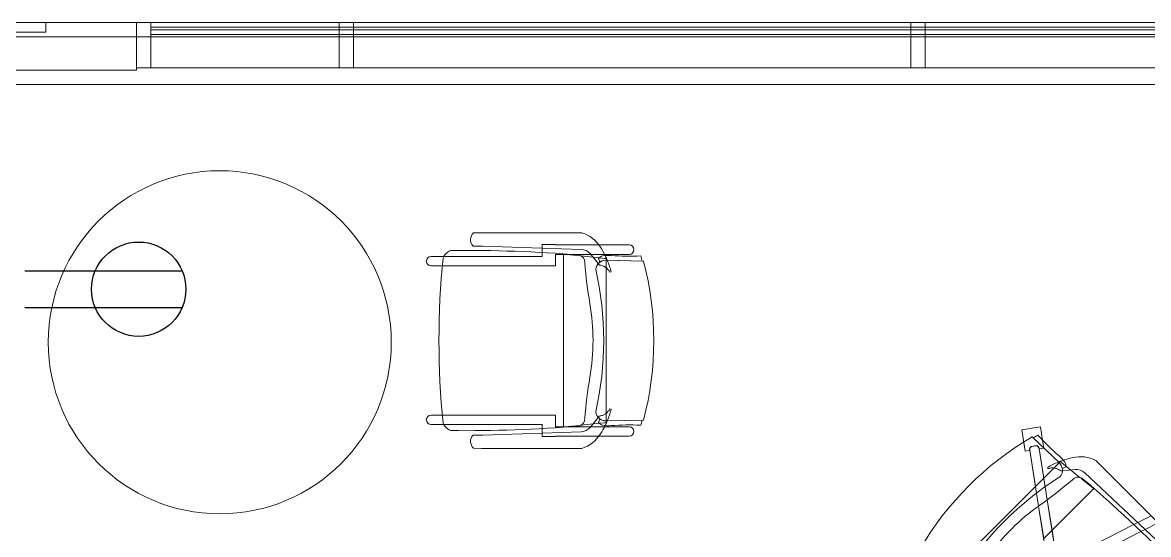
# Model space of a CAD drawing. Header units: inches. Extents: x 4757 to 6765, y 9919 to 10946.
# Drawn here: x 5086.4 to 5204.6, y 10892.6 to 10946.3 of the extents above; entities that cross this region are included whole.
import ezdxf

# ---------------------------------------------------------------- set-up
doc = ezdxf.new("R2010")
doc.units = ezdxf.units.IN
doc.header["$MEASUREMENT"] = 0
for name, color, linetype, lineweight in [('A-ANNO-NOTE', 7, 'Continuous', 9), ('Bb-cor', 7, 'Continuous', 9), ('Bb-mullion', 7, 'Continuous', 9), ('I-FURN', 30, 'Continuous', 9), ('Propidex Polylines', 7, 'Continuous', 9), ('Rosslyn Plaza North_1777 North Kent St _W632_-09_dwg', 8, 'Continuous', 9)]:
    doc.layers.add(name, color=color, linetype=linetype, lineweight=lineweight)

# ---------------------------------------------------------------- blocks, each defined once
blk = doc.blocks.new('Zira Wksta 12 - Type 1-7036545-Level XX  POWER _ SIGNAL')
at = {"layer": 'I-FURN'}
for p, q in [((-45.63, 70.11), (-47.61, 69.8)), ((-45.63, 70.11), (-47.61, 69.8)), ((-47.61, 69.8), (-47.4, 68.47)), ((-47.61, 69.8), (-47.4, 68.47)), ((-45.42, 68.73), (-45.63, 70.11)), ((-45.42, 68.73), (-45.63, 70.11)), ((-43.65, 66.33), (-46.5, 69.06)), ((-46.39, 68.96), (-43.65, 66.33)), ((-45.28, 67.89), (-45.42, 68.73)), ((-45.28, 67.89), (-45.42, 68.73)), ((-47.4, 68.47), (-47.26, 67.58)), ((-47.4, 68.47), (-47.26, 67.58)), ((-47.26, 67.58), (-46.78, 67.65)), ((-47.26, 67.58), (-46.78, 67.65)), ((-46.76, 67.66), (-46.16, 63.85)), ((-46.76, 67.66), (-46.05, 63.13)), ((-46.58, 68.07), (-46.08, 68.15)), ((-46.58, 68.07), (-46.08, 68.15)), ((-46.08, 68.14), (-46.57, 68.06)), ((-46.08, 68.14), (-46.57, 68.06)), ((-45.29, 64.73), (-45.78, 67.81)), ((-45.14, 63.78), (-45.78, 67.81)), ((-45.76, 67.81), (-45.29, 67.89)), ((-45.76, 67.81), (-45.28, 67.89)), ((-45.29, 67.89), (-45.28, 67.89)), ((-43.69, 66.33), (-44.22, 65.8)), ((-43.57, 66.44), (-43.63, 66.39)), ((-43.41, 66.37), (-43.54, 66.47)), ((-43.01, 66.04), (-43.4, 66.36)), ((-32.37, 59.15), (-39.82, 66.6)), ((-44.22, 65.8), (-45.29, 64.73)), ((-44.91, 65.86), (-44.83, 65.75)), ((-43.5, 65.5), (-43.34, 65.51)), ((-43.34, 65.75), (-42.98, 65.92)), ((-43.34, 65.51), (-41.99, 65.66)), ((-42.47, 65.6), (-42.97, 66.01)), ((-41.5, 64.82), (-42.47, 65.6)), ((-41, 65.29), (-33.45, 58.24)), ((-46.16, 63.85), (-53.09, 56.92)), ((-45.29, 64.73), (-46.16, 63.85)), ((-46.16, 63.85), (-46.05, 63.13)), ((-45.14, 63.78), (-45.29, 64.73)), ((-41.44, 64.77), (-41.5, 64.82)), ((-40.11, 63.69), (-41.36, 64.7)), ((-46.05, 63.13), (-45.84, 61.8)), ((-46.05, 63.13), (-45.84, 61.8)), ((-44.93, 62.47), (-45.14, 63.78)), ((-44.93, 62.47), (-45.14, 63.78)), ((-44.42, 59.27), (-40.05, 63.64)), ((-40.05, 63.64), (-40.11, 63.69)), ((-45.84, 61.8), (-45.3, 58.39)), ((-45.84, 61.8), (-44.92, 56)), ((-44.42, 59.27), (-44.93, 62.47)), ((-43.93, 56.16), (-44.93, 62.47)), ((-34.02, 60.79), (-35.42, 60.08)), ((-34.02, 60.79), (-35.42, 60.08)), ((-45.3, 58.39), (-44.42, 59.27)), ((-43.93, 56.16), (-44.42, 59.27)), ((-35.85, 59.86), (-43.52, 55.95)), ((-35.85, 59.86), (-43.52, 55.95)), ((-43.07, 55.06), (-35.09, 59.12)), ((-43.07, 55.06), (-35.09, 59.12)), ((-35.42, 60.08), (-35.85, 59.86)), ((-35.42, 60.08), (-35.85, 59.86)), ((-35.09, 59.12), (-34.64, 59.35)), ((-35.09, 59.12), (-34.64, 59.35)), ((-34.64, 59.35), (-33.27, 60.05)), ((-34.64, 59.35), (-33.27, 60.05))]:
    blk.add_line(p, q, dxfattribs=at)
for centre, radius, start, end in [((-29.91, 40.67), 32.89, 120.3075, 149.696), ((-29.6, 40.36), 33.17, 119.4478, 120.4234), ((-25.85, 87.61), 27.2, 222.4882, 229.0143), ((-46.38, 67.72), 0.407, 120.1651, 189.8349), ((-46.38, 67.72), 0.407, 120.1651, 189.8349), ((-46.36, 67.72), 0.406, 162.0479, 189), ((-46.36, 67.72), 0.406, 162.0479, 189), ((-46.36, 67.72), 0.406, 121.6199, 162.0479), ((-46.36, 67.72), 0.406, 135.0959, 162.0479), ((-46.36, 67.72), 0.406, 121.6199, 135.0959), ((-46.16, 67.76), 0.407, 8.1651, 77.8349), ((-46.16, 67.76), 0.407, 8.1651, 77.8349), ((-46.18, 67.75), 0.406, 62.9041, 76.3801), ((-46.18, 67.75), 0.406, 62.9041, 76.3801), ((-46.18, 67.75), 0.406, 22.476, 62.9041), ((-46.18, 67.75), 0.406, 49.4281, 62.9041), ((-46.18, 67.75), 0.406, 35.9521, 49.4281), ((-46.18, 67.75), 0.406, 22.476, 35.9521), ((-46.18, 67.75), 0.406, 9, 22.476), ((-46.18, 67.75), 0.406, 9, 22.476), ((-40.11, 57.53), 9.61, 112.2631, 119.9334), ((-40.11, 57.53), 9.61, 111.6393, 112.073), ((-46.14, 64.26), 3.74, 35.0936, 49.0143), ((-44.38, 65.56), 1.05, 10.2002, 46.1786), ((-44.38, 65.56), 1.05, 320.9554, 46.1786), ((-40.11, 57.53), 9.61, 108.9964, 111.4906), ((-40.11, 57.53), 9.61, 103.0478, 108.9964), ((-43.58, 66.05), 0.613, 347.5427, 35.0936), ((-41.46, 63.36), 3.63, 63.1789, 103.0478), ((-44.4, 64.43), 1.38, 93.4842, 107.9497), ((-44.4, 64.43), 1.38, 79.0187, 93.4842), ((-44.4, 64.43), 1.38, 64.5533, 77.4248), ((-44.4, 64.43), 1.38, 50.0878, 64.5533), ((-41.94, 64.27), 1.39, 47.8013, 92.1078), ((-25.52, 36.28), 33.83, 122.2285, 147.7715), ((-70.25, 97.02), 42.84, 304.9767, 310.7699), ((-41.68, 64.09), 0.763, 59.2338, 140.7662), ((-140.95, -52.03), 153.52, 44.4749, 49.5213), ((-32.97, 43.73), 22.19, 124.9767, 145.0233)]:
    blk.add_arc(centre, radius, start, end, dxfattribs=at)
blk = doc.blocks.new('F - CONF TABLE _ROUND-4 CHAIRS_ - Lam 30Dia Single-Column Base-7106178-Level XX  POWER _ SIGNAL')
at = {"layer": 'I-FURN'}
for start, end in [(0, 180), (360, 180), (0, 180), (180, 0), (180, 360), (180, 0)]:
    blk.add_arc((-17.69, -2.75), 18, start, end, dxfattribs=at)
blk = doc.blocks.new('F-Haworth_Chair_X99-Seminar - X99 Seminar Chair with Glides-V14-Level XX  POWER _ SIGNAL')
at = {"layer": 'I-FURN'}
for p, q in [((-8.82, 9.44), (-8.82, 10.78)), ((-7.83, 10.78), (-7.83, 9.57)), ((7.83, 9.57), (7.83, 10.78)), ((8.82, 10.78), (8.82, 9.44)), ((-7.83, 9.57), (-7.83, -2.27)), ((7.83, -2.27), (7.83, 9.57)), ((-8.82, -0.89), (-8.82, 9.44)), ((8.82, 9.44), (8.82, -0.89)), ((-11.32, 5.48), (-11.3, 6.32)), ((-9.92, 6.36), (-9.92, 5.36)), ((9.92, 5.36), (9.92, 6.36)), ((11.3, 6.32), (11.32, 5.48)), ((-11.32, -5.06), (-11.32, 5.48)), ((-9.92, 5.36), (-9.57, -4.97)), ((9.57, -4.97), (9.92, 5.36)), ((11.32, 5.48), (11.32, -5.06)), ((-10.07, -0.89), (-9.71, -0.89)), ((-10.07, -2.27), (-10.07, -0.89)), ((-9.71, -0.89), (-9.2, -0.89)), ((-9.2, -0.89), (-8.82, -0.89)), ((8.82, -0.89), (9.2, -0.89)), ((9.2, -0.89), (9.71, -0.89)), ((9.71, -0.89), (10.07, -0.89)), ((10.07, -0.89), (10.07, -2.27)), ((-10.04, -2.27), (-10.07, -2.27)), ((-10.04, -4.99), (-10.04, -2.27)), ((-9.04, -2.27), (-9.04, -3.12)), ((-7.83, -2.27), (-9.04, -2.27)), ((9.04, -2.27), (7.83, -2.27)), ((9.04, -3.12), (9.04, -2.27)), ((10.04, -2.27), (10.04, -4.99)), ((10.07, -2.27), (10.04, -2.27)), ((-9.07, -3.12), (9.07, -3.12)), ((-9.07, -3.2), (-9.07, -3.12)), ((-8.9, -4.8), (-9.07, -3.2)), ((-9.04, -3.12), (-9.04, -3.43)), ((-9.04, -3.43), (-9.04, -3.62)), ((9.07, -3.2), (8.9, -4.8)), ((9.04, -3.43), (9.04, -3.12)), ((9.04, -3.62), (9.04, -3.43)), ((9.07, -3.12), (9.07, -3.2)), ((-9.04, -3.62), (-9.04, -5.99)), ((9.04, -5.99), (9.04, -3.62)), ((-10.04, -6.81), (-10.04, -5)), ((-8.88, -4.99), (-8.89, -4.91)), ((-8.75, -6.22), (-8.88, -4.99)), ((8.88, -4.99), (8.75, -6.22)), ((8.89, -4.91), (8.88, -4.99)), ((10.04, -5), (10.04, -6.81)), ((-10.04, -10.02), (-10.04, -6.81)), ((-9.13, -5.92), (-8.07, -6.77)), ((-9.04, -5.99), (-9.04, -7.4)), ((-8.68, -6.87), (-8.75, -6.22)), ((-8.62, -7.42), (-8.68, -6.87)), ((-8.61, -6.81), (-8.23, -6.95)), ((-8.03, -6.81), (-7.95, -6.87)), ((7.95, -6.87), (8.03, -6.81)), ((8.07, -6.77), (9.13, -5.92)), ((8.23, -6.95), (8.61, -6.81)), ((8.68, -6.87), (8.62, -7.42)), ((8.75, -6.22), (8.68, -6.87)), ((9.04, -7.4), (9.04, -5.99)), ((10.04, -6.81), (10.04, -10.02)), ((-9.04, -7.4), (-9.04, -10.02)), ((-8.6, -7.6), (-8.62, -7.43)), ((-8.49, -7.6), (-8.56, -7.6)), ((-8.42, -7.57), (-8.34, -11.37)), ((-8.34, -11.52), (-8.42, -7.57)), ((-7.65, -7.6), (-8.4, -7.6)), ((7.65, -7.6), (-7.65, -7.6)), ((-7.18, -7.99), (-7.21, -8.13)), ((7.21, -8.13), (7.18, -7.99)), ((8.4, -7.6), (7.65, -7.6)), ((8.34, -11.37), (8.42, -7.57)), ((8.42, -7.57), (8.34, -11.52)), ((8.56, -7.6), (8.49, -7.6)), ((8.62, -7.43), (8.6, -7.6)), ((9.04, -10.02), (9.04, -7.4))]:
    blk.add_line(p, q, dxfattribs=at)
for centre, radius, start, end in [((-8.32, 10.78), 0.495, 0, 180), ((8.32, 10.78), 0.495, 0, 180), ((-8.21, 8.28), 1.31, 110.0433, 159.9567), ((0, -75.01), 84.96, 84.1475, 95.8525), ((8.21, 8.28), 1.31, 20.0433, 69.9567), ((144.06, 7.32), 153.52, 179.4749, 184.5213), ((-144.06, 7.32), 153.52, 355.4787, 0.5251), ((-10.58, 5.68), 0.956, 45.8901, 138.1099), ((10.58, 5.68), 0.956, 41.8901, 134.1099), ((-7.87, -3.92), 3.63, 198.1789, 238.0478), ((-8.18, -4.9), 1.39, 182.8013, 227.1078), ((-8.24, -4.59), 0.763, 194.2338, 275.7662), ((-11.32, -48.08), 42.84, 79.9767, 85.7699), ((0, 15.97), 22.19, 259.9767, 280.0233), ((11.32, -48.08), 42.84, 94.2301, 100.0233), ((8.24, -4.59), 0.763, 264.2338, 345.7662), ((8.18, -4.9), 1.39, 312.8922, 357.1987), ((7.87, -3.92), 3.63, 301.9522, 341.8211), ((-4.71, 1.15), 9.61, 238.0478, 243.9964), ((-8.28, -7.33), 0.613, 122.5427, 170.0936), ((-7.37, -7.55), 1.05, 95.9554, 181.1786), ((-7.37, -7.55), 1.05, 145.2002, 181.1786), ((-6.55, -6.76), 1.38, 185.0878, 199.5533), ((0, 26.49), 33.83, 257.2285, 282.7715), ((7.37, -7.55), 1.05, 358.8214, 84.0446), ((6.55, -6.76), 1.38, 327.5752, 354.9122), ((7.37, -7.55), 1.05, 358.8214, 34.7998), ((8.28, -7.33), 0.613, 9.9064, 57.4573), ((4.71, 1.15), 9.61, 296.0036, 301.9522), ((-5.2, -7.86), 3.74, 170.0936, 184.0143), ((-36.06, -10.03), 27.2, 357.4882, 4.0143), ((-4.71, 1.15), 9.61, 243.9964, 246.4906), ((-4.71, 1.15), 9.61, 246.6393, 247.073), ((-4.71, 1.15), 9.61, 247.2631, 254.9334), ((-6.55, -6.76), 1.38, 199.5533, 212.4248), ((-6.55, -6.76), 1.38, 214.0187, 242.9497), ((6.55, -6.76), 1.38, 297.0503, 325.9813), ((4.71, 1.15), 9.61, 285.0666, 292.7369), ((4.71, 1.15), 9.61, 292.927, 293.3607), ((4.71, 1.15), 9.61, 293.5094, 296.0036), ((36.06, -10.03), 27.2, 175.9857, 182.5118), ((5.2, -7.86), 3.74, 355.9857, 9.9064), ((-9.54, -10.02), 0.498, 180, 0), ((9.54, -10.02), 0.498, 180, 0), ((0, 20.73), 33.17, 254.4478, 255.4234), ((0, 20.29), 32.89, 255.304, 284.6925), ((0, 20.73), 33.17, 284.5766, 285.5522)]:
    blk.add_arc(centre, radius, start, end, dxfattribs=at)
blk = doc.blocks.new('Rosslyn Plaza North_1777 North Kent St _W632_-09_dwg-6954577-Level XX  POWER _ SIGNAL')
at = {"layer": 'Bb-cor'}
for p, q in [((6500.55, 10946.29), (5060.28, 10946.29)), ((6460.94, 10945.54), (5099.9, 10945.54)), ((6460.94, 10944.79), (5099.9, 10944.79))]:
    blk.add_line(p, q, dxfattribs=at)
at = {"layer": 'Bb-cor', "flags": 128}
for points in [[(5015.81, 10912.08), (5019.35, 10908.55), (5046.3, 10935.5), (5060.28, 10941.29), (5082.78, 10941.29), (5098.4, 10941.29), (5098.4, 10946.29), (5098.4, 10941.29), (5082.78, 10941.29)], [(6460.94, 10945.79), (5099.9, 10945.79), (5099.9, 10945.54), (5099.9, 10945.79)], [(6460.94, 10945.04), (5099.9, 10945.04), (5099.9, 10944.79), (5099.9, 10945.04)]]:
    blk.add_lwpolyline(points, dxfattribs=at)
for points in [[(5285.43, 10941.54), (5098.4, 10941.54), (5098.4, 10941.29), (5082.78, 10941.29), (5082.78, 10939.79), (5082.78, 10941.29), (5098.4, 10941.29), (5098.4, 10941.54), (5098.4, 10946.29), (5099.9, 10946.29), (5099.9, 10941.54), (5098.4, 10941.54), (5285.43, 10941.54), (5285.43, 10939.79), (5085.77, 10939.79), (5285.43, 10939.79)], [(5082.9, 10946.29), (5082.9, 10945.29), (5088.9, 10945.29), (5088.9, 10946.29), (5088.9, 10945.29), (5082.9, 10945.29)], [(5099.9, 10941.54), (5099.9, 10946.29), (5099.9, 10941.54), (5297.3, 10941.54), (5297.3, 10946.29), (5297.3, 10941.54)]]:
    blk.add_lwpolyline(points, close=True, dxfattribs=at)
at = {"layer": 'Bb-mullion', "flags": 128}
for points in [[(5098.4, 10941.54), (5099.9, 10941.54), (5099.9, 10946.29), (5098.4, 10946.29)], [(5121.17, 10941.54), (5121.17, 10946.29), (5119.67, 10946.29), (5119.67, 10941.54), (5121.17, 10941.54), (5121.17, 10946.29), (5119.67, 10946.29), (5119.67, 10941.54)], [(5181.17, 10941.54), (5179.67, 10941.54), (5179.67, 10946.29), (5181.17, 10946.29), (5181.17, 10941.54), (5181.17, 10946.29), (5179.67, 10946.29), (5179.67, 10941.54)]]:
    blk.add_lwpolyline(points, close=True, dxfattribs=at)
at = {"layer": 'Propidex Polylines', "flags": 128}
blk.add_lwpolyline([(6731.03, 9918.54), (6741.23, 9928.74), (6731.13, 9938.84), (6749.74, 9983.65), (6763.98, 9983.65), (6763.98, 10658.89), (6749.65, 10658.89), (6731.13, 10703.71), (6741.25, 10713.83), (6532.97, 10922.11), (6522.83, 10911.97), (6478.05, 10930.56), (6478.05, 10944.79), (5082.78, 10944.79), (5082.78, 10930.51), (5037.97, 10912), (5027.88, 10922.09), (4757.33, 10651.54)], dxfattribs=at)

msp = doc.modelspace()

# ---------------------------------------------------------------- linework, layer by layer
at = {"layer": 'A-ANNO-NOTE', "lineweight": 30}
for p, q in [((5086.68, 10920.21), (5103.21, 10920.21)), ((5086.68, 10920.21), (5103.21, 10920.21)), ((5086.68, 10916.38), (5103.21, 10916.38))]:
    msp.add_line(p, q, dxfattribs=at)
msp.add_circle((5098.64, 10918.3), 4.95, dxfattribs=at)

# ---------------------------------------------------------------- block references
at = {"layer": 'I-FURN'}
msp.add_blockref('Zira Wksta 12 - Type 1-7036545-Level XX  POWER _ SIGNAL', (5238.92, 10833.73), dxfattribs=at)
for name, p, rotation in [('F - CONF TABLE _ROUND-4 CHAIRS_ - Lam 30Dia Single-Column Base-7106178-Level XX  POWER _ SIGNAL', (5104.4, 10930.42), 90.00000000000072), ('F-Haworth_Chair_X99-Seminar - X99 Seminar Chair with Glides-V14-Level XX  POWER _ SIGNAL', (5140.1, 10912.91), 90.00000000000053)]:
    msp.add_blockref(name, p, dxfattribs=dict(at, rotation=rotation))
at = {"layer": 'Rosslyn Plaza North_1777 North Kent St _W632_-09_dwg', "color": 7}
msp.add_blockref('Rosslyn Plaza North_1777 North Kent St _W632_-09_dwg-6954577-Level XX  POWER _ SIGNAL', (0, 0), dxfattribs=at)

doc.saveas('drawing.dxf')
